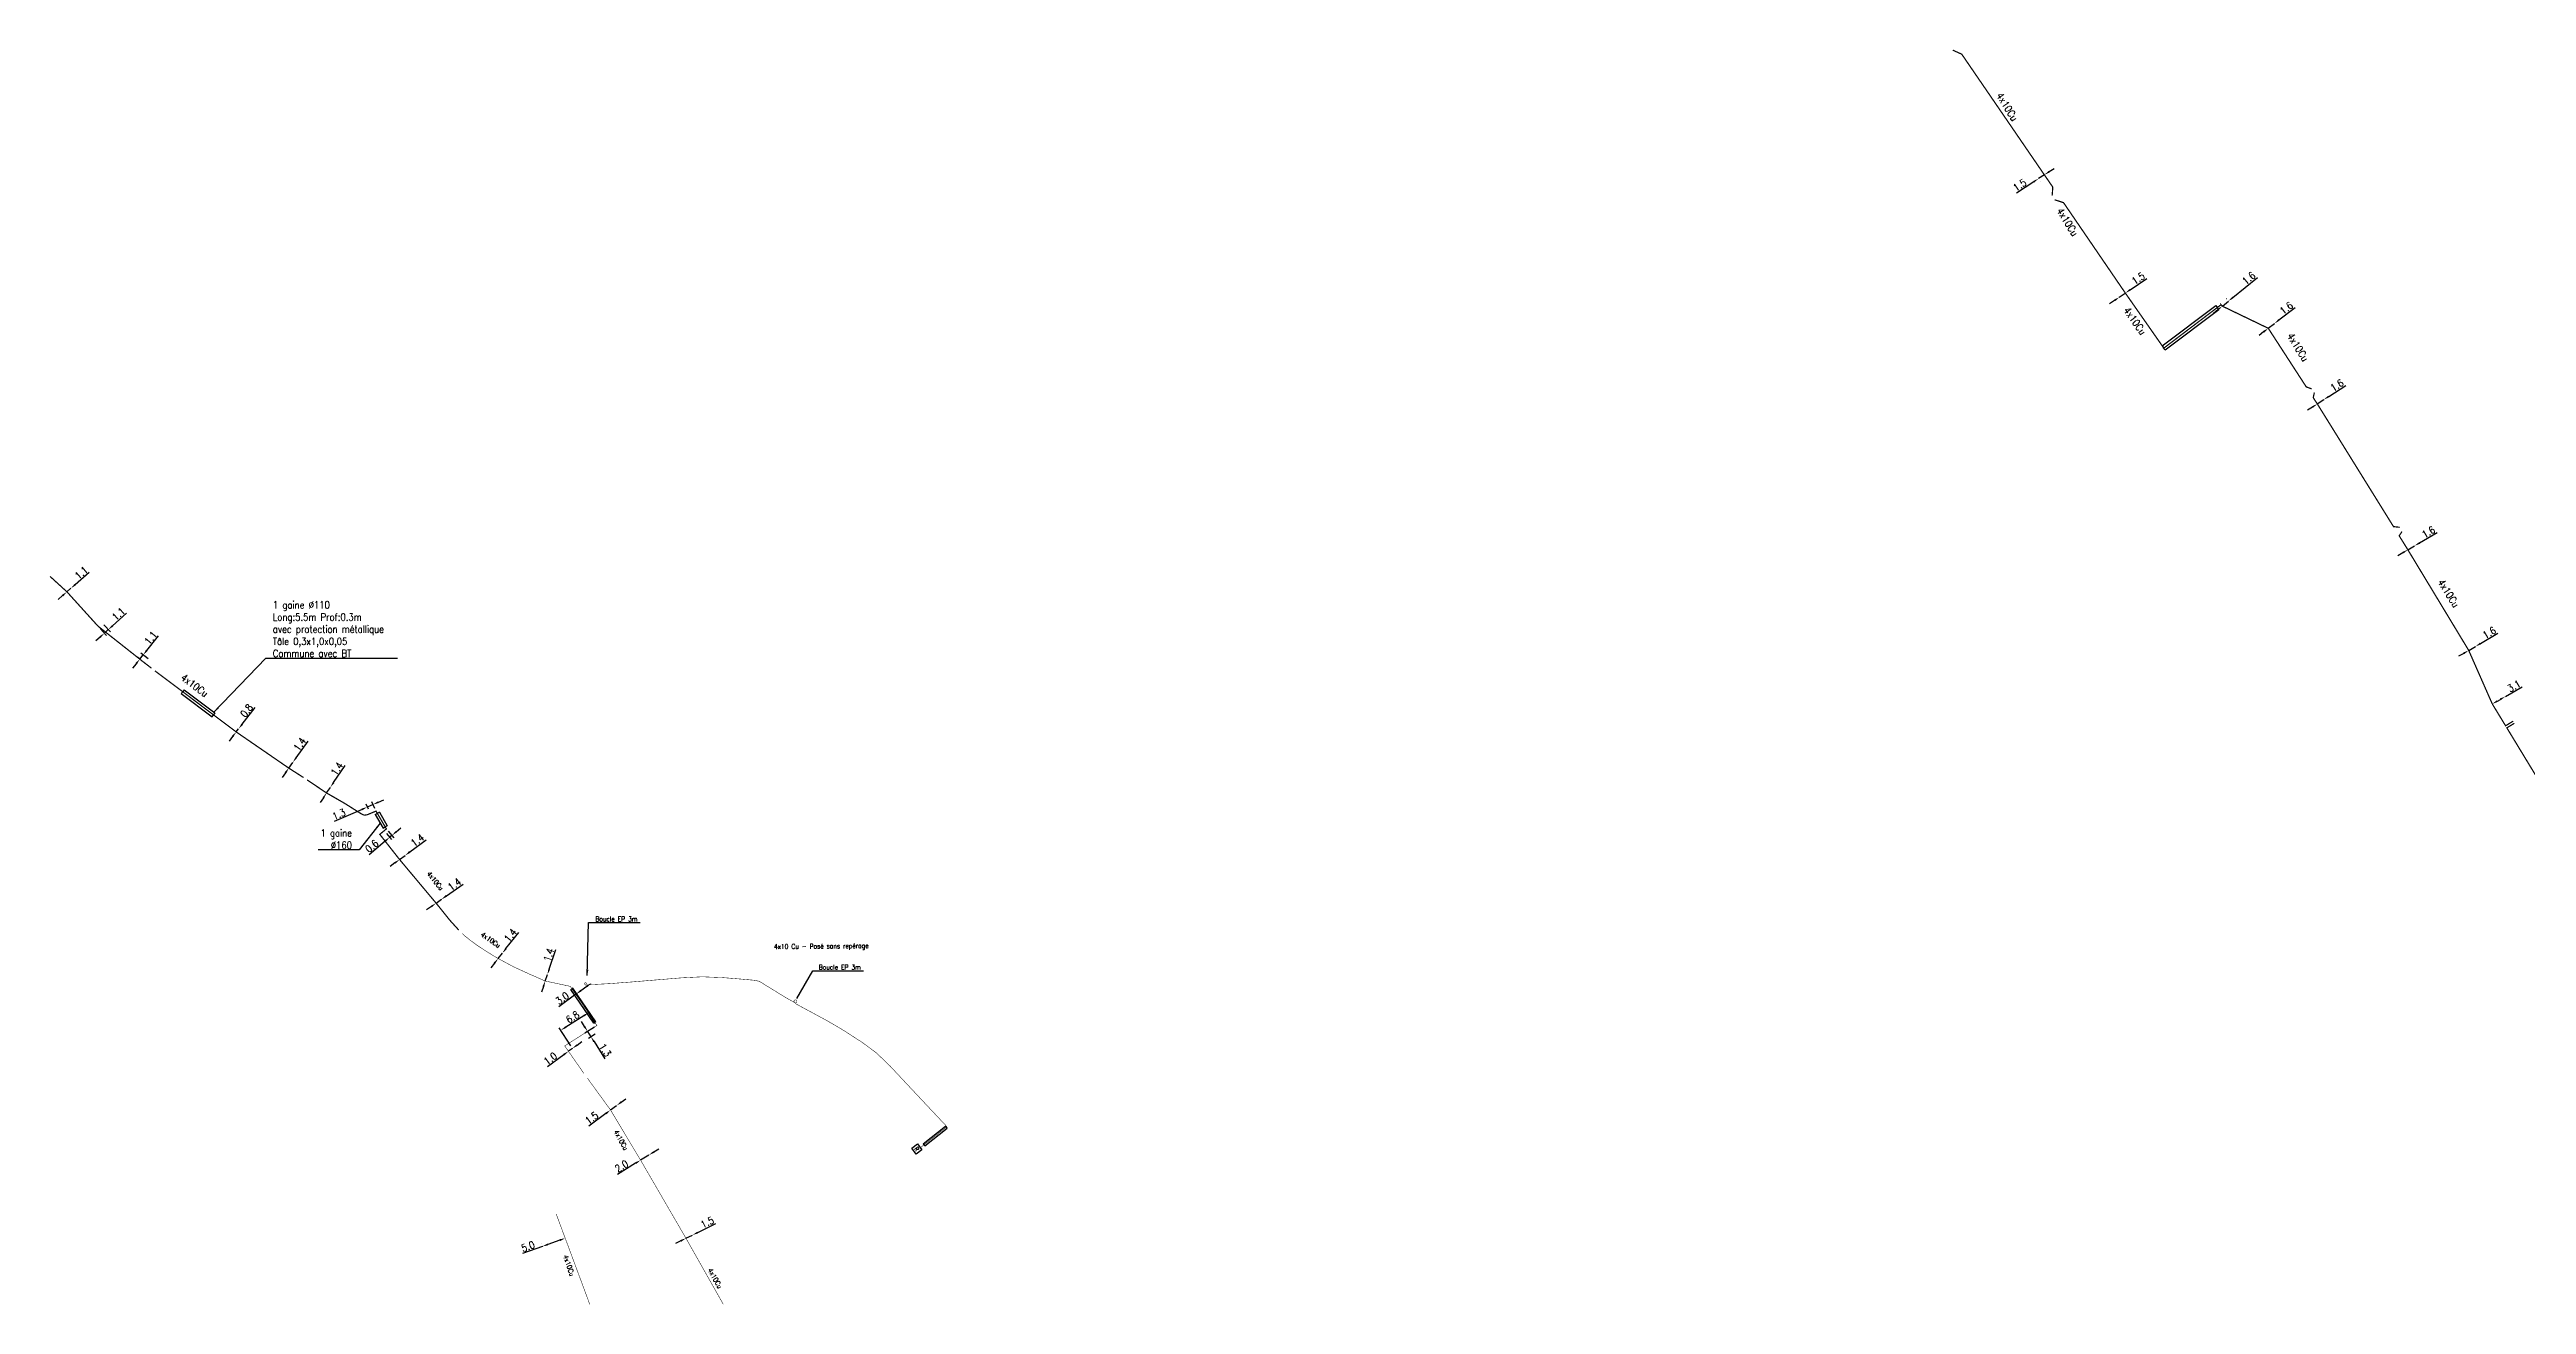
# Model space of a CAD drawing. Header units: millimetres. Extents: x 80999 to 81981, y 144000 to 144990.
# Drawn here: x 81014 to 81524, y 144000 to 144259 of the extents above; entities that cross this region are included whole.
import ezdxf
from ezdxf.enums import TextEntityAlignment as Align

# ---------------------------------------------------------------- set-up
doc = ezdxf.new("R2010")
doc.units = ezdxf.units.MM
doc.header["$PDMODE"] = 34
doc.linetypes.add('E_ST_Cu', pattern=[2000, 1000, 1000])
doc.layers.get('0').update_dxf_attribs({"linetype": 'CONTINUOUS'})
doc.layers.get('DEFPOINTS').update_dxf_attribs({"linetype": 'CONTINUOUS'})
for name, color, linetype in [('E_100', 3, 'CONTINUOUS'), ('E_200', 7, 'CONTINUOUS'), ('E_400', 7, 'CONTINUOUS')]:
    doc.layers.add(name, color=color, linetype=linetype)
doc.styles.add('M_ROMANS', font='ROMANS.shx', dxfattribs={"width": 0.75})
doc.styles.get("Standard").update_dxf_attribs({"font": 'romans.shx', "width": 0.85})
doc.dimstyles.get("Standard").update_dxf_attribs({"dimtxt": 1.5, "dimasz": 1.2, "dimexe": 0.625, "dimexo": 0.625, "dimgap": 0.25, "dimtad": 1, "dimdec": 1, "dimzin": 0, "dimdsep": 46, "dimtxsty": 'Standard', "dimcen": -0.5, "dimadec": 0, "dimazin": 0, "dimtfac": 1, "dimtdec": 1, "dimtmove": 0, "dimatfit": 3, "dimfxl": 0, "dimtolj": 1, "dimtzin": 0, "dimarcsym": 0})

# ---------------------------------------------------------------- blocks, each defined once
blk = doc.blocks.new('E_200_01')
at = {"color": 0, "linetype": 'Continuous', "flags": 128}
blk.add_lwpolyline([(-0.75, -0.75), (-0.75, 0.75), (0.75, 0.75), (0.75, -0.75)], close=True, dxfattribs=at)
at = {"color": 0, "linetype": 'Continuous', "style": 'M_ROMANS', "width": 0.75}
blk.add_text('R', height=0.9, dxfattribs=at).set_placement((0, 0), align=Align.MIDDLE)
at = {"color": 0, "linetype": 'Continuous', "style": 'M_ROMANS', "width": 0.75, "flags": 3}
for tag, p in [('DEF_LEG', (0, -5)), ('DEF_COUP', (0, -7.5)), ('DEF_TYPE', (0, -10))]:
    blk.add_attdef(tag, text='', height=1.2, dxfattribs=at).set_placement(p, align=Align.MIDDLE)
blk = doc.blocks.new('*D47')
at = {"layer": 'DEFPOINTS', "color": 0, "linetype": 'Continuous', "transparency": 16777216}
for p in [(81517.1, 144123.73), (81519.8, 144125.27), (81519.8, 144125.27)]:
    blk.add_point(p, dxfattribs=at)
at = {"layer": 'E_100', "color": 0, "linetype": 'Continuous', "lineweight": -2, "transparency": 16777216}
for p, q in [((81518.15, 144124.33), (81518.76, 144124.67)), ((81519.8, 144125.27), (81523.28, 144127.25))]:
    blk.add_line(p, q, dxfattribs=at)
at = {"layer": 'E_100', "color": 0, "linetype": 'Continuous', "transparency": 16777216}
for points in [[(81518.05, 144124.5), (81518.25, 144124.15), (81517.1, 144123.73)], [(81518.66, 144124.85), (81518.85, 144124.5), (81519.8, 144125.27)]]:
    blk.add_solid(points, dxfattribs=at)
at = {"layer": 'E_100', "color": 0, "linetype": 'Continuous', "transparency": 16777216, "insert": (81521.57, 144127.42), "char_height": 1.5, "attachment_point": 5, "rotation": 29.6375}
blk.add_mtext('\\A1;3.1', dxfattribs=at)
blk = doc.blocks.new('*D48')
at = {"layer": 'DEFPOINTS', "color": 0, "linetype": 'Continuous', "transparency": 16777216}
for p in [(81512.24, 144134.77), (81513.62, 144135.57), (81513.62, 144135.57)]:
    blk.add_point(p, dxfattribs=at)
at = {"layer": 'E_100', "color": 0, "linetype": 'Continuous', "lineweight": -2, "transparency": 16777216}
for p, q in [((81511.21, 144134.16), (81510.17, 144133.55)), ((81512.24, 144134.77), (81513.62, 144135.57)), ((81514.66, 144136.18), (81518.27, 144138.3))]:
    blk.add_line(p, q, dxfattribs=at)
at = {"layer": 'E_100', "color": 0, "linetype": 'Continuous', "transparency": 16777216}
for points in [[(81511.11, 144134.33), (81511.31, 144133.99), (81512.24, 144134.77)], [(81514.56, 144136.35), (81514.76, 144136.01), (81513.62, 144135.57)]]:
    blk.add_solid(points, dxfattribs=at)
at = {"layer": 'E_100', "color": 0, "linetype": 'Continuous', "transparency": 16777216, "insert": (81516.48, 144138.41), "char_height": 1.5, "attachment_point": 5, "rotation": 30.3853}
blk.add_mtext('\\A1;1.6', dxfattribs=at)
blk = doc.blocks.new('*D49')
at = {"layer": 'DEFPOINTS', "color": 0, "linetype": 'Continuous', "transparency": 16777216}
for p in [(81499.7, 144155.51), (81501.08, 144156.32), (81501.08, 144156.32)]:
    blk.add_point(p, dxfattribs=at)
at = {"layer": 'E_100', "color": 0, "linetype": 'Continuous', "lineweight": -2, "transparency": 16777216}
for p, q in [((81498.67, 144154.9), (81497.63, 144154.29)), ((81499.7, 144155.51), (81501.08, 144156.32)), ((81502.12, 144156.92), (81505.73, 144159.04))]:
    blk.add_line(p, q, dxfattribs=at)
at = {"layer": 'E_100', "color": 0, "linetype": 'Continuous', "transparency": 16777216}
for points in [[(81498.57, 144155.07), (81498.77, 144154.73), (81499.7, 144155.51)], [(81502.02, 144157.1), (81502.22, 144156.75), (81501.08, 144156.32)]]:
    blk.add_solid(points, dxfattribs=at)
at = {"layer": 'E_100', "color": 0, "linetype": 'Continuous', "transparency": 16777216, "insert": (81503.94, 144159.15), "char_height": 1.5, "attachment_point": 5, "rotation": 30.3853}
blk.add_mtext('\\A1;1.6', dxfattribs=at)
blk = doc.blocks.new('*D51')
at = {"layer": 'DEFPOINTS', "color": 0, "linetype": 'Continuous', "transparency": 16777216}
for p in [(81481.04, 144185.57), (81482.38, 144186.45), (81482.38, 144186.45)]:
    blk.add_point(p, dxfattribs=at)
at = {"layer": 'E_100', "color": 0, "linetype": 'Continuous', "lineweight": -2, "transparency": 16777216}
for p, q in [((81481.04, 144185.57), (81482.38, 144186.45)), ((81483.38, 144187.1), (81486.89, 144189.39)), ((81480.03, 144184.92), (81479.03, 144184.26))]:
    blk.add_line(p, q, dxfattribs=at)
at = {"layer": 'E_100', "color": 0, "linetype": 'Continuous', "transparency": 16777216}
for points in [[(81479.92, 144185.08), (81480.14, 144184.75), (81481.04, 144185.57)], [(81483.27, 144187.27), (81483.49, 144186.93), (81482.38, 144186.45)]]:
    blk.add_solid(points, dxfattribs=at)
at = {"layer": 'E_100', "color": 0, "linetype": 'Continuous', "transparency": 16777216, "insert": (81485.09, 144189.41), "char_height": 1.5, "attachment_point": 5, "rotation": 33.1023}
blk.add_mtext('\\A1;1.6', dxfattribs=at)
blk = doc.blocks.new('*D52')
at = {"layer": 'DEFPOINTS', "color": 0, "linetype": 'Continuous', "transparency": 16777216}
for p in [(81470.93, 144201.16), (81472.19, 144202.14), (81472.19, 144202.14)]:
    blk.add_point(p, dxfattribs=at)
at = {"layer": 'E_100', "color": 0, "linetype": 'Continuous', "lineweight": -2, "transparency": 16777216}
for p, q in [((81473.14, 144202.88), (81476.45, 144205.45)), ((81469.98, 144200.43), (81469.03, 144199.69)), ((81470.93, 144201.16), (81472.19, 144202.14))]:
    blk.add_line(p, q, dxfattribs=at)
at = {"layer": 'E_100', "color": 0, "linetype": 'Continuous', "transparency": 16777216}
for points in [[(81469.86, 144200.59), (81470.1, 144200.27), (81470.93, 144201.16)], [(81473.02, 144203.04), (81473.26, 144202.72), (81472.19, 144202.14)]]:
    blk.add_solid(points, dxfattribs=at)
at = {"layer": 'E_100', "color": 0, "linetype": 'Continuous', "transparency": 16777216, "insert": (81474.66, 144205.32), "char_height": 1.5, "attachment_point": 5, "rotation": 37.7889}
blk.add_mtext('\\A1;1.6', dxfattribs=at)
blk = doc.blocks.new('*D53')
at = {"layer": 'DEFPOINTS', "color": 0, "linetype": 'Continuous', "transparency": 16777216}
for p in [(81461.51, 144205.7), (81462.71, 144206.76), (81462.75, 144206.71)]:
    blk.add_point(p, dxfattribs=at)
at = {"layer": 'E_100', "color": 0, "linetype": 'Continuous', "lineweight": -2, "transparency": 16777216}
for p, q in [((81463.64, 144207.52), (81468.7, 144211.66)), ((81461.12, 144206.18), (81461.08, 144206.23)), ((81461.47, 144205.75), (81462.71, 144206.76)), ((81462.36, 144207.2), (81462.32, 144207.24)), ((81460.55, 144204.99), (81459.62, 144204.23))]:
    blk.add_line(p, q, dxfattribs=at)
at = {"layer": 'E_100', "color": 0, "linetype": 'Continuous', "transparency": 16777216}
for points in [[(81460.42, 144205.14), (81460.67, 144204.83), (81461.47, 144205.75)], [(81463.51, 144207.67), (81463.77, 144207.36), (81462.71, 144206.76)]]:
    blk.add_solid(points, dxfattribs=at)
at = {"layer": 'E_100', "color": 0, "linetype": 'Continuous', "transparency": 16777216, "insert": (81466.91, 144211.49), "char_height": 1.5, "attachment_point": 5, "rotation": 39.2882}
blk.add_mtext('\\A1;1.6', dxfattribs=at)
blk = doc.blocks.new('*D54')
at = {"layer": 'DEFPOINTS', "color": 0, "linetype": 'Continuous', "transparency": 16777216}
for p in [(81440.23, 144207.57), (81440.23, 144207.57), (81441.47, 144208.42)]:
    blk.add_point(p, dxfattribs=at)
at = {"layer": 'E_100', "color": 0, "linetype": 'Continuous', "lineweight": -2, "transparency": 16777216}
for p, q in [((81442.46, 144209.09), (81445.92, 144211.45)), ((81439.23, 144206.9), (81438.24, 144206.22)), ((81440.23, 144207.57), (81441.47, 144208.42))]:
    blk.add_line(p, q, dxfattribs=at)
at = {"layer": 'E_100', "color": 0, "linetype": 'Continuous', "transparency": 16777216}
for points in [[(81439.12, 144207.06), (81439.35, 144206.73), (81440.23, 144207.57)], [(81442.35, 144209.26), (81442.57, 144208.93), (81441.47, 144208.42)]]:
    blk.add_solid(points, dxfattribs=at)
at = {"layer": 'E_100', "color": 0, "linetype": 'Continuous', "transparency": 16777216, "insert": (81444.13, 144211.43), "char_height": 1.5, "attachment_point": 5, "rotation": 34.2125}
blk.add_mtext('\\A1;1.5', dxfattribs=at)
blk = doc.blocks.new('*D55')
at = {"layer": 'DEFPOINTS', "color": 0, "linetype": 'Continuous', "transparency": 16777216}
for p in [(81423.58, 144232.01), (81423.58, 144232.01), (81424.78, 144232.79)]:
    blk.add_point(p, dxfattribs=at)
at = {"layer": 'E_100', "color": 0, "linetype": 'Continuous', "lineweight": -2, "transparency": 16777216}
for p, q in [((81422.58, 144231.36), (81419.01, 144229.03)), ((81424.78, 144232.79), (81423.58, 144232.01)), ((81423.92, 144231.49), (81423.93, 144231.49)), ((81425.78, 144233.45), (81426.79, 144234.1))]:
    blk.add_line(p, q, dxfattribs=at)
at = {"layer": 'E_100', "color": 0, "linetype": 'Continuous', "transparency": 16777216}
for points in [[(81422.47, 144231.52), (81422.69, 144231.19), (81423.58, 144232.01)], [(81425.68, 144233.62), (81425.89, 144233.28), (81424.78, 144232.79)]]:
    blk.add_solid(points, dxfattribs=at)
at = {"layer": 'E_100', "color": 0, "linetype": 'Continuous', "transparency": 16777216, "insert": (81419.71, 144230.68), "char_height": 1.5, "attachment_point": 5, "rotation": 33.1179}
blk.add_mtext('\\A1;1.5', dxfattribs=at)
blk = doc.blocks.new('*D56')
at = {"layer": 'DEFPOINTS', "color": 0, "linetype": 'Continuous', "transparency": 16777216}
for p in [(81115.22, 144011.92), (81115.22, 144011.92), (81119.93, 144013.6)]:
    blk.add_point(p, dxfattribs=at)
at = {"layer": 'E_100', "color": 0, "linetype": 'Continuous', "lineweight": -2, "transparency": 16777216}
for p, q in [((81115.22, 144011.92), (81111.11, 144010.44)), ((81115.01, 144012.5), (81115.01, 144012.5)), ((81118.8, 144013.2), (81116.35, 144012.32)), ((81119.72, 144014.19), (81119.72, 144014.19))]:
    blk.add_line(p, q, dxfattribs=at)
at = {"layer": 'E_100', "color": 0, "linetype": 'Continuous', "transparency": 16777216}
for points in [[(81116.28, 144012.51), (81116.42, 144012.13), (81115.22, 144011.92)], [(81118.73, 144013.39), (81118.87, 144013.01), (81119.93, 144013.6)]]:
    blk.add_solid(points, dxfattribs=at)
at = {"layer": 'E_100', "color": 0, "linetype": 'Continuous', "transparency": 16777216, "insert": (81112.26, 144011.91), "char_height": 1.5, "attachment_point": 5, "rotation": 19.7504}
blk.add_mtext('\\A1;5.0', dxfattribs=at)
blk = doc.blocks.new('*D57')
at = {"layer": 'DEFPOINTS', "color": 0, "linetype": 'Continuous', "transparency": 16777216}
for p in [(81121.41, 144052.72), (81121.41, 144052.72), (81120.6, 144052.13)]:
    blk.add_point(p, dxfattribs=at)
at = {"layer": 'E_100', "color": 0, "linetype": 'Continuous', "lineweight": -2, "transparency": 16777216}
for p, q in [((81121.41, 144052.72), (81120.6, 144052.13)), ((81122.38, 144053.43), (81123.35, 144054.14)), ((81119.63, 144051.42), (81116.25, 144048.95))]:
    blk.add_line(p, q, dxfattribs=at)
at = {"layer": 'E_100', "color": 0, "linetype": 'Continuous', "transparency": 16777216}
for points in [[(81122.26, 144053.59), (81122.5, 144053.27), (81121.41, 144052.72)], [(81119.52, 144051.59), (81119.75, 144051.26), (81120.6, 144052.13)]]:
    blk.add_solid(points, dxfattribs=at)
at = {"layer": 'E_100', "color": 0, "linetype": 'Continuous', "transparency": 16777216, "insert": (81116.87, 144050.64), "char_height": 1.5, "attachment_point": 5, "rotation": 36.1372}
blk.add_mtext('\\A1;1.0', dxfattribs=at)
blk = doc.blocks.new('*D58')
at = {"layer": 'DEFPOINTS', "color": 0, "linetype": 'Continuous', "transparency": 16777216}
for p in [(81129.27, 144040.03), (81130.48, 144040.92), (81130.48, 144040.92)]:
    blk.add_point(p, dxfattribs=at)
at = {"layer": 'E_100', "color": 0, "linetype": 'Continuous', "lineweight": -2, "transparency": 16777216}
for p, q in [((81131.44, 144041.64), (81132.41, 144042.35)), ((81128.31, 144039.32), (81124.77, 144036.7)), ((81130.48, 144040.92), (81129.27, 144040.03))]:
    blk.add_line(p, q, dxfattribs=at)
at = {"layer": 'E_100', "color": 0, "linetype": 'Continuous', "transparency": 16777216}
for points in [[(81128.19, 144039.48), (81128.43, 144039.15), (81129.27, 144040.03)], [(81131.33, 144041.8), (81131.56, 144041.48), (81130.48, 144040.92)]]:
    blk.add_solid(points, dxfattribs=at)
at = {"layer": 'E_100', "color": 0, "linetype": 'Continuous', "transparency": 16777216, "insert": (81125.38, 144038.39), "char_height": 1.5, "attachment_point": 5, "rotation": 36.5146}
blk.add_mtext('\\A1;1.5', dxfattribs=at)
blk = doc.blocks.new('*D59')
at = {"layer": 'DEFPOINTS', "color": 0, "linetype": 'Continuous', "transparency": 16777216}
for p in [(81135.46, 144029.7), (81137.17, 144030.75), (81137.17, 144030.75)]:
    blk.add_point(p, dxfattribs=at)
at = {"layer": 'E_100', "color": 0, "linetype": 'Continuous', "lineweight": -2, "transparency": 16777216}
for p, q in [((81138.19, 144031.38), (81139.21, 144032.01)), ((81134.44, 144029.07), (81130.72, 144026.77)), ((81137.17, 144030.75), (81135.46, 144029.7))]:
    blk.add_line(p, q, dxfattribs=at)
at = {"layer": 'E_100', "color": 0, "linetype": 'Continuous', "transparency": 16777216}
for points in [[(81134.34, 144029.24), (81134.55, 144028.9), (81135.46, 144029.7)], [(81138.08, 144031.55), (81138.29, 144031.21), (81137.17, 144030.75)]]:
    blk.add_solid(points, dxfattribs=at)
at = {"layer": 'E_100', "color": 0, "linetype": 'Continuous', "transparency": 16777216, "insert": (81131.55, 144028.46), "char_height": 1.5, "attachment_point": 5, "rotation": 31.6534}
blk.add_mtext('\\A1;2.0', dxfattribs=at)
blk = doc.blocks.new('*D60')
at = {"layer": 'DEFPOINTS', "color": 0, "linetype": 'Continuous', "transparency": 16777216}
for p in [(81094.46, 144083.47), (81094.46, 144083.47), (81093.32, 144082.67)]:
    blk.add_point(p, dxfattribs=at)
at = {"layer": 'E_100', "color": 0, "linetype": 'Continuous', "lineweight": -2, "transparency": 16777216}
for p, q in [((81093.32, 144082.67), (81094.46, 144083.47)), ((81095.44, 144084.16), (81098.92, 144086.61)), ((81092.34, 144081.98), (81091.35, 144081.29))]:
    blk.add_line(p, q, dxfattribs=at)
at = {"layer": 'E_100', "color": 0, "linetype": 'Continuous', "transparency": 16777216}
for points in [[(81095.33, 144084.33), (81095.56, 144084), (81094.46, 144083.47)], [(81092.22, 144082.14), (81092.45, 144081.81), (81093.32, 144082.67)]]:
    blk.add_solid(points, dxfattribs=at)
at = {"layer": 'E_100', "color": 0, "linetype": 'Continuous', "transparency": 16777216, "insert": (81097.1, 144086.55), "char_height": 1.5, "attachment_point": 5, "rotation": 35.0948}
blk.add_mtext('\\A1;1.4', dxfattribs=at)
blk = doc.blocks.new('*D61')
at = {"layer": 'DEFPOINTS', "color": 0, "linetype": 'Continuous', "transparency": 16777216}
for p in [(81106.1, 144071.25), (81106.97, 144072.35), (81106.97, 144072.35)]:
    blk.add_point(p, dxfattribs=at)
at = {"layer": 'E_100', "color": 0, "linetype": 'Continuous', "lineweight": -2, "transparency": 16777216}
for p, q in [((81107.71, 144073.29), (81110.34, 144076.63)), ((81105.36, 144070.31), (81104.62, 144069.37)), ((81106.1, 144071.25), (81106.97, 144072.35))]:
    blk.add_line(p, q, dxfattribs=at)
at = {"layer": 'E_100', "color": 0, "linetype": 'Continuous', "transparency": 16777216}
for points in [[(81107.56, 144073.42), (81107.87, 144073.17), (81106.97, 144072.35)], [(81105.2, 144070.44), (81105.52, 144070.19), (81106.1, 144071.25)]]:
    blk.add_solid(points, dxfattribs=at)
at = {"layer": 'E_100', "color": 0, "linetype": 'Continuous', "transparency": 16777216, "insert": (81108.62, 144076.05), "char_height": 1.5, "attachment_point": 5, "rotation": 51.7304}
blk.add_mtext('\\A1;1.4', dxfattribs=at)
blk = doc.blocks.new('*D62')
at = {"layer": 'DEFPOINTS', "color": 0, "linetype": 'Continuous', "transparency": 16777216}
for p in [(81116.26, 144067.95), (81116.26, 144067.95), (81115.81, 144066.62)]:
    blk.add_point(p, dxfattribs=at)
at = {"layer": 'E_100', "color": 0, "linetype": 'Continuous', "lineweight": -2, "transparency": 16777216}
for p, q in [((81116.64, 144069.09), (81117.98, 144073.12)), ((81115.81, 144066.62), (81116.26, 144067.95)), ((81115.43, 144065.48), (81115.05, 144064.34))]:
    blk.add_line(p, q, dxfattribs=at)
at = {"layer": 'E_100', "color": 0, "linetype": 'Continuous', "transparency": 16777216}
for points in [[(81116.45, 144069.15), (81116.83, 144069.02), (81116.26, 144067.95)], [(81115.24, 144065.55), (81115.62, 144065.42), (81115.81, 144066.62)]]:
    blk.add_solid(points, dxfattribs=at)
at = {"layer": 'E_100', "color": 0, "linetype": 'Continuous', "transparency": 16777216, "insert": (81116.55, 144071.99), "char_height": 1.5, "attachment_point": 5, "rotation": 71.5314}
blk.add_mtext('\\A1;1.4', dxfattribs=at)
blk = doc.blocks.new('*D63')
at = {"layer": 'DEFPOINTS', "color": 0, "linetype": 'Continuous', "transparency": 16777216}
for p in [(81126.46, 144057.45), (81119.04, 144056.48), (81121.41, 144052.72)]:
    blk.add_point(p, dxfattribs=at)
at = {"layer": 'E_100', "color": 0, "linetype": 'Continuous', "lineweight": -2, "transparency": 16777216}
for p, q in [((81123.77, 144059.47), (81120.05, 144057.12)), ((81126.13, 144057.98), (81124.45, 144060.64)), ((81121.08, 144053.25), (81118.7, 144057))]:
    blk.add_line(p, q, dxfattribs=at)
at = {"layer": 'E_100', "color": 0, "linetype": 'Continuous', "transparency": 16777216}
for points in [[(81123.66, 144059.63), (81123.88, 144059.3), (81124.78, 144060.11)], [(81119.95, 144057.29), (81120.16, 144056.95), (81119.04, 144056.48)]]:
    blk.add_solid(points, dxfattribs=at)
at = {"layer": 'E_100', "color": 0, "linetype": 'Continuous', "transparency": 16777216, "insert": (81121.45, 144059.19), "char_height": 1.5, "attachment_point": 5, "rotation": 32.2881}
blk.add_mtext('\\A1;6.8', dxfattribs=at)
blk = doc.blocks.new('*D64')
at = {"layer": 'DEFPOINTS', "color": 0, "linetype": 'Continuous', "transparency": 16777216}
for p in [(81126.46, 144057.45), (81125.23, 144055.13), (81126.6, 144056)]:
    blk.add_point(p, dxfattribs=at)
at = {"layer": 'E_100', "color": 0, "linetype": 'Continuous', "lineweight": -2, "transparency": 16777216}
for p, q in [((81123.89, 144057.25), (81123.25, 144058.26)), ((81125.93, 144057.12), (81124, 144055.9)), ((81124.53, 144056.23), (81125.23, 144055.13)), ((81126.07, 144055.67), (81124.7, 144054.8)), ((81125.87, 144054.12), (81128.11, 144050.58))]:
    blk.add_line(p, q, dxfattribs=at)
at = {"layer": 'E_100', "color": 0, "linetype": 'Continuous', "transparency": 16777216}
for points in [[(81124.06, 144057.35), (81123.72, 144057.14), (81124.53, 144056.23)], [(81126.04, 144054.23), (81125.7, 144054.01), (81125.23, 144055.13)]]:
    blk.add_solid(points, dxfattribs=at)
at = {"layer": 'E_100', "color": 0, "linetype": 'Continuous', "transparency": 16777216, "insert": (81128.15, 144052.38), "char_height": 1.5, "attachment_point": 5, "rotation": 302.283}
blk.add_mtext('\\A1;1.3', dxfattribs=at)
blk = doc.blocks.new('*D65')
at = {"layer": 'DEFPOINTS', "color": 0, "linetype": 'Continuous', "transparency": 16777216}
for p in [(81085.78, 144091.67), (81086.91, 144092.5), (81086.91, 144092.5)]:
    blk.add_point(p, dxfattribs=at)
at = {"layer": 'E_100', "color": 0, "linetype": 'Continuous', "lineweight": -2, "transparency": 16777216}
for p, q in [((81087.87, 144093.22), (81091.29, 144095.74)), ((81084.82, 144090.96), (81083.85, 144090.25)), ((81085.78, 144091.67), (81086.91, 144092.5))]:
    blk.add_line(p, q, dxfattribs=at)
at = {"layer": 'E_100', "color": 0, "linetype": 'Continuous', "transparency": 16777216}
for points in [[(81087.75, 144093.38), (81087.99, 144093.05), (81086.91, 144092.5)], [(81084.7, 144091.12), (81084.93, 144090.8), (81085.78, 144091.67)]]:
    blk.add_solid(points, dxfattribs=at)
at = {"layer": 'E_100', "color": 0, "linetype": 'Continuous', "transparency": 16777216, "insert": (81089.47, 144095.64), "char_height": 1.5, "attachment_point": 5, "rotation": 36.4384}
blk.add_mtext('\\A1;1.4', dxfattribs=at)
blk = doc.blocks.new('*D66')
at = {"layer": 'DEFPOINTS', "color": 0, "linetype": 'Continuous', "transparency": 16777216}
for p in [(81079.14, 144102.48), (81079.6, 144101.44), (81080.93, 144101.64)]:
    blk.add_point(p, dxfattribs=at)
at = {"layer": 'E_100', "color": 0, "linetype": 'Continuous', "lineweight": -2, "transparency": 16777216}
for p, q in [((81080.68, 144102.21), (81080.08, 144103.57)), ((81081.43, 144103.48), (81082.53, 144103.97)), ((81078.05, 144101.99), (81072.31, 144099.47)), ((81079.35, 144102.01), (81078.89, 144103.05)), ((81080.33, 144103), (81079.14, 144102.48))]:
    blk.add_line(p, q, dxfattribs=at)
at = {"layer": 'E_100', "color": 0, "linetype": 'Continuous', "transparency": 16777216}
for points in [[(81081.35, 144103.67), (81081.51, 144103.3), (81080.33, 144103)], [(81077.96, 144102.18), (81078.13, 144101.81), (81079.14, 144102.48)]]:
    blk.add_solid(points, dxfattribs=at)
at = {"layer": 'E_100', "color": 0, "linetype": 'Continuous', "transparency": 16777216, "insert": (81073.28, 144100.99), "char_height": 1.5, "attachment_point": 5, "rotation": 23.7599}
blk.add_mtext('\\A1;1.3', dxfattribs=at)
blk = doc.blocks.new('*D67')
at = {"layer": 'DEFPOINTS', "color": 0, "linetype": 'Continuous', "transparency": 16777216}
for p in [(81082.68, 144097.51), (81083.07, 144097.97), (81083.75, 144096.24)]:
    blk.add_point(p, dxfattribs=at)
at = {"layer": 'E_100', "color": 0, "linetype": 'Continuous', "lineweight": -2, "transparency": 16777216}
for p, q in [((81082.83, 144095.47), (81079.5, 144092.65)), ((81083.08, 144097.03), (81084.15, 144095.76)), ((81083.47, 144097.49), (81084.61, 144096.15)), ((81084.21, 144096.62), (81083.75, 144096.24)), ((81085.12, 144097.4), (81086.04, 144098.17))]:
    blk.add_line(p, q, dxfattribs=at)
at = {"layer": 'E_100', "color": 0, "linetype": 'Continuous', "transparency": 16777216}
for points in [[(81082.71, 144095.62), (81082.96, 144095.31), (81083.75, 144096.24)], [(81085, 144097.55), (81085.25, 144097.25), (81084.21, 144096.62)]]:
    blk.add_solid(points, dxfattribs=at)
at = {"layer": 'E_100', "color": 0, "linetype": 'Continuous', "transparency": 16777216, "insert": (81080.06, 144094.43), "char_height": 1.5, "attachment_point": 5, "rotation": 40.1801}
blk.add_mtext('\\A1;0.6', dxfattribs=at)
blk = doc.blocks.new('*D68')
at = {"layer": 'DEFPOINTS', "color": 0, "linetype": 'Continuous', "transparency": 16777216}
for p in [(81070.74, 144105.38), (81071.53, 144106.54), (81071.53, 144106.54)]:
    blk.add_point(p, dxfattribs=at)
at = {"layer": 'E_100', "color": 0, "linetype": 'Continuous', "lineweight": -2, "transparency": 16777216}
for p, q in [((81072.19, 144107.54), (81074.56, 144111.06)), ((81070.08, 144104.38), (81069.41, 144103.39)), ((81070.74, 144105.38), (81071.53, 144106.54))]:
    blk.add_line(p, q, dxfattribs=at)
at = {"layer": 'E_100', "color": 0, "linetype": 'Continuous', "transparency": 16777216}
for points in [[(81069.91, 144104.49), (81070.24, 144104.27), (81070.74, 144105.38)], [(81072.03, 144107.65), (81072.36, 144107.42), (81071.53, 144106.54)]]:
    blk.add_solid(points, dxfattribs=at)
at = {"layer": 'E_100', "color": 0, "linetype": 'Continuous', "transparency": 16777216, "insert": (81072.88, 144110.36), "char_height": 1.5, "attachment_point": 5, "rotation": 56.1072}
blk.add_mtext('\\A1;1.4', dxfattribs=at)
blk = doc.blocks.new('*D69')
at = {"layer": 'DEFPOINTS', "color": 0, "linetype": 'Continuous', "transparency": 16777216}
for p in [(81062.96, 144110.5), (81063.77, 144111.64), (81063.77, 144111.64)]:
    blk.add_point(p, dxfattribs=at)
at = {"layer": 'E_100', "color": 0, "linetype": 'Continuous', "lineweight": -2, "transparency": 16777216}
for p, q in [((81064.46, 144112.62), (81066.92, 144116.09)), ((81062.26, 144109.52), (81061.57, 144108.54)), ((81062.96, 144110.5), (81063.77, 144111.64))]:
    blk.add_line(p, q, dxfattribs=at)
at = {"layer": 'E_100', "color": 0, "linetype": 'Continuous', "transparency": 16777216}
for points in [[(81062.1, 144109.63), (81062.43, 144109.4), (81062.96, 144110.5)], [(81064.3, 144112.73), (81064.62, 144112.5), (81063.77, 144111.64)]]:
    blk.add_solid(points, dxfattribs=at)
at = {"layer": 'E_100', "color": 0, "linetype": 'Continuous', "transparency": 16777216, "insert": (81065.22, 144115.42), "char_height": 1.5, "attachment_point": 5, "rotation": 54.7092}
blk.add_mtext('\\A1;1.4', dxfattribs=at)
blk = doc.blocks.new('*D70')
at = {"layer": 'DEFPOINTS', "color": 0, "linetype": 'Continuous', "transparency": 16777216}
for p in [(81052.12, 144117.96), (81052.61, 144118.59), (81052.61, 144118.59)]:
    blk.add_point(p, dxfattribs=at)
at = {"layer": 'E_100', "color": 0, "linetype": 'Continuous', "lineweight": -2, "transparency": 16777216}
for p, q in [((81053.34, 144119.54), (81056.02, 144123)), ((81051.38, 144117.01), (81050.65, 144116.06)), ((81052.12, 144117.96), (81052.61, 144118.59))]:
    blk.add_line(p, q, dxfattribs=at)
at = {"layer": 'E_100', "color": 0, "linetype": 'Continuous', "transparency": 16777216}
for points in [[(81053.18, 144119.66), (81053.5, 144119.42), (81052.61, 144118.59)], [(81051.22, 144117.13), (81051.54, 144116.89), (81052.12, 144117.96)]]:
    blk.add_solid(points, dxfattribs=at)
at = {"layer": 'E_100', "color": 0, "linetype": 'Continuous', "transparency": 16777216, "insert": (81054.26, 144122.35), "char_height": 1.5, "attachment_point": 5, "rotation": 52.2198}
blk.add_mtext('\\A1;0.8', dxfattribs=at)
blk = doc.blocks.new('*D71')
at = {"layer": 'DEFPOINTS', "color": 0, "linetype": 'Continuous', "transparency": 16777216}
for p in [(81032.81, 144132.52), (81032.94, 144133.83), (81034.43, 144132.64)]:
    blk.add_point(p, dxfattribs=at)
at = {"layer": 'E_100', "color": 0, "linetype": 'Continuous', "lineweight": -2, "transparency": 16777216}
for p, q in [((81033.94, 144133.03), (81032.45, 144134.22)), ((81033.69, 144134.77), (81036.08, 144137.75)), ((81031.5, 144132.03), (81030.75, 144131.1)), ((81032.32, 144132.91), (81031.76, 144133.36)), ((81032.25, 144132.97), (81032.94, 144133.83))]:
    blk.add_line(p, q, dxfattribs=at)
at = {"layer": 'E_100', "color": 0, "linetype": 'Continuous', "transparency": 16777216}
for points in [[(81033.53, 144134.89), (81033.85, 144134.64), (81032.94, 144133.83)], [(81031.35, 144132.16), (81031.66, 144131.91), (81032.25, 144132.97)]]:
    blk.add_solid(points, dxfattribs=at)
at = {"layer": 'E_100', "color": 0, "linetype": 'Continuous', "transparency": 16777216, "insert": (81034.48, 144137.35), "char_height": 1.5, "attachment_point": 5, "rotation": 51.3115}
blk.add_mtext('\\A1;1.1', dxfattribs=at)
blk = doc.blocks.new('*D72')
at = {"layer": 'DEFPOINTS', "color": 0, "linetype": 'Continuous', "transparency": 16777216}
for p in [(81017.23, 144146.84), (81018.06, 144147.57), (81018.06, 144147.57)]:
    blk.add_point(p, dxfattribs=at)
at = {"layer": 'E_100', "color": 0, "linetype": 'Continuous', "lineweight": -2, "transparency": 16777216}
for p, q in [((81018.96, 144148.36), (81021.84, 144150.88)), ((81016.33, 144146.05), (81015.43, 144145.26)), ((81017.23, 144146.84), (81018.06, 144147.57))]:
    blk.add_line(p, q, dxfattribs=at)
at = {"layer": 'E_100', "color": 0, "linetype": 'Continuous', "transparency": 16777216}
for points in [[(81016.2, 144146.2), (81016.46, 144145.9), (81017.23, 144146.84)], [(81018.83, 144148.51), (81019.1, 144148.21), (81018.06, 144147.57)]]:
    blk.add_solid(points, dxfattribs=at)
at = {"layer": 'E_100', "color": 0, "linetype": 'Continuous', "transparency": 16777216, "insert": (81020.2, 144150.76), "char_height": 1.5, "attachment_point": 5, "rotation": 41.209}
blk.add_mtext('\\A1;1.1', dxfattribs=at)
blk = doc.blocks.new('*D137')
at = {"layer": 'DEFPOINTS', "color": 0, "linetype": 'Continuous', "transparency": 16777216}
for p in [(81120.97, 144065.52), (81122.15, 144063.89), (81125.35, 144066.23)]:
    blk.add_point(p, dxfattribs=at)
at = {"layer": 'E_100', "color": 0, "linetype": 'Continuous', "lineweight": -2, "transparency": 16777216}
for p, q in [((81122.15, 144063.89), (81118.62, 144061.31)), ((81121.34, 144065.01), (81122.52, 144063.39)), ((81124.38, 144065.52), (81123.12, 144064.6))]:
    blk.add_line(p, q, dxfattribs=at)
at = {"layer": 'E_100', "color": 0, "linetype": 'Continuous', "transparency": 16777216}
for points in [[(81123.01, 144064.76), (81123.24, 144064.44), (81122.15, 144063.89)], [(81124.26, 144065.68), (81124.5, 144065.36), (81125.35, 144066.23)]]:
    blk.add_solid(points, dxfattribs=at)
at = {"layer": 'E_100', "color": 0, "linetype": 'Continuous', "transparency": 16777216, "insert": (81119.32, 144063.06), "char_height": 1.5, "attachment_point": 5, "rotation": 36.1372}
blk.add_mtext('\\A1;3.0', dxfattribs=at)
blk = doc.blocks.new('*D138')
at = {"layer": 'DEFPOINTS', "color": 0, "linetype": 'Continuous', "transparency": 16777216}
for p in [(81023.63, 144139.77), (81024.45, 144140.51), (81024.94, 144138.31)]:
    blk.add_point(p, dxfattribs=at)
at = {"layer": 'E_100', "color": 0, "linetype": 'Continuous', "lineweight": -2, "transparency": 16777216}
for p, q in [((81024.05, 144139.31), (81025.36, 144137.85)), ((81024.86, 144140.04), (81026.18, 144138.58)), ((81024.94, 144138.31), (81025.76, 144139.05)), ((81026.65, 144139.85), (81029.5, 144142.41)), ((81024.05, 144137.51), (81023.16, 144136.71))]:
    blk.add_line(p, q, dxfattribs=at)
at = {"layer": 'E_100', "color": 0, "linetype": 'Continuous', "transparency": 16777216}
for points in [[(81026.52, 144140), (81026.79, 144139.7), (81025.76, 144139.05)], [(81023.92, 144137.66), (81024.18, 144137.36), (81024.94, 144138.31)]]:
    blk.add_solid(points, dxfattribs=at)
at = {"layer": 'E_100', "color": 0, "linetype": 'Continuous', "transparency": 16777216, "insert": (81027.85, 144142.27), "char_height": 1.5, "attachment_point": 5, "rotation": 41.9698}
blk.add_mtext('\\A1;1.1', dxfattribs=at)
blk = doc.blocks.new('*D146')
at = {"layer": 'DEFPOINTS', "color": 0, "linetype": 'Continuous', "transparency": 16777216}
for p in [(81144.82, 144013.59), (81146.16, 144014.25), (81146.16, 144014.25)]:
    blk.add_point(p, dxfattribs=at)
at = {"layer": 'E_100', "color": 0, "linetype": 'Continuous', "lineweight": -2, "transparency": 16777216}
for p, q in [((81147.23, 144014.79), (81150.99, 144016.65)), ((81143.74, 144013.05), (81142.67, 144012.52)), ((81144.82, 144013.59), (81146.16, 144014.25))]:
    blk.add_line(p, q, dxfattribs=at)
at = {"layer": 'E_100', "color": 0, "linetype": 'Continuous', "transparency": 16777216}
for points in [[(81143.65, 144013.23), (81143.83, 144012.87), (81144.82, 144013.59)], [(81147.15, 144014.97), (81147.32, 144014.61), (81146.16, 144014.25)]]:
    blk.add_solid(points, dxfattribs=at)
at = {"layer": 'E_100', "color": 0, "linetype": 'Continuous', "transparency": 16777216, "insert": (81149.2, 144016.88), "char_height": 1.5, "attachment_point": 5, "rotation": 26.382}
blk.add_mtext('\\A1;1.5', dxfattribs=at)

msp = doc.modelspace()

# ---------------------------------------------------------------- linework, layer by layer
at = {"layer": 'E_100', "linetype": 'E_ST_Cu', "flags": 128}
for points in [[(81426.39, 144228.52, 0.25, 0.25, 0), (81426.52, 144230.26, 0.25, 0.25, 0), (81424.78, 144232.79, 0.25, 0.25, 0), (81407.76, 144257.65, 0.25, 0.25, 0), (81405.91, 144258.49, 0, 0, 0)], [(81426.89, 144227.65, 0.25, 0.25, 0), (81428.73, 144227.06, 0.25, 0.25, 0), (81441.47, 144208.42, 0.25, 0.25, 0), (81449.35, 144197.15, 0, 0, 0)], [(81479.88, 144188.67, 0.25, 0.25, 0), (81478.76, 144189.08, 0.25, 0.25, 0), (81470.93, 144201.16, 0.25, 0.25, 0), (81461.51, 144205.7, 0.25, 0.25, 0), (81461.18, 144206.01, 0.25, 0.25, 0), (81461.18, 144206.01, 0.25, 0.25, 0), (81449.4, 144197.07, 0, 0, 0)], [(81480.44, 144187.92, 0.25, 0.25, 0), (81480.19, 144186.87, 0.25, 0.25, 0), (81481.04, 144185.57, 0.25, 0.25, 0), (81496.74, 144160.28, 0.25, 0.25, 0), (81497.99, 144160.14, 0, 0, 0)], [(81517.1, 144123.73, 0.25, 0.25, 0), (81512.24, 144134.77, 0.25, 0.25, 0), (81499.7, 144155.51, 0.25, 0.25, 0), (81497.91, 144158.39, 0.25, 0.25, 0), (81498.49, 144159.26, 0, 0, 0)], [(81034.65, 144131.1, 0.25, 0.25, 0), (81032.81, 144132.52, 0.25, 0.25, 0), (81023.63, 144139.77, 0.25, 0.25, 0), (81017.23, 144146.84, 0.25, 0.25, 0), (81013.77, 144150, 0, 0, 0)], [(81521.42, 144120.19, 0.25, 0.25, 0), (81519.84, 144119.23, 0.25, 0.25, 0), (81517.1, 144123.73, 0, 0, 0)], [(81537.79, 144092.78, 0.25, 0.25, 0), (81536.41, 144091.95, 0.25, 0.25, 0), (81520.1, 144118.8, 0.25, 0.25, 0), (81521.64, 144119.74, 0, 0, 0)]]:
    msp.add_lwpolyline(points, format="xyseb", dxfattribs=at)
for points, const_width in [([(81065.99, 144108.56), (81062.96, 144110.5), (81052.12, 144117.96), (81035.36, 144130.56)], 0.25), ([(81097.99, 144077.12), (81097.99, 144077.12), (81096.18, 144079.11), (81093.32, 144082.67), (81085.78, 144091.67), (81081.71, 144096.85), (81081.71, 144096.85), (81081.71, 144096.85), (81083.07, 144097.97), (81080.93, 144101.64), (81079.82, 144101.18), (81079.12, 144100.89), (81078.59, 144100.8), (81078.15, 144100.94), (81077.67, 144101.22), (81074.47, 144103.24), (81070.74, 144105.38), (81066.72, 144108.08)], 0.25), ([(81098.72, 144076.38), (81099.17, 144075.97), (81100.09, 144075.23), (81101.71, 144074.02), (81103.54, 144072.81), (81106.1, 144071.25), (81109.39, 144069.5), (81112.68, 144067.99), (81115.81, 144066.62), (81115.81, 144066.62), (81120.97, 144065.52), (81126.46, 144057.45), (81119.82, 144053.25), (81120.6, 144052.13), (81123.75, 144047.61), (81123.75, 144047.61)], 0.1), ([(81124.5, 144046.6), (81124.5, 144046.6), (81129.27, 144040.03), (81135.46, 144029.7), (81144.82, 144013.59), (81152.5, 144000)], 0.1), ([(81118.07, 144018.6), (81118.07, 144018.6), (81119.93, 144013.6), (81124.98, 144000)], 0.1)]:
    msp.add_lwpolyline(points, dxfattribs=dict(at, const_width=const_width))
at = {"layer": 'E_100', "linetype": 'E_ST_Cu', "const_width": 0.1, "flags": 128}
msp.add_lwpolyline([(81193.13, 144032.26), (81198.6, 144036.59), (81192.41, 144043.18), (81186.89, 144049.08), (81184.12, 144051.75), (81181.09, 144054), (81176.96, 144056.66), (81173.81, 144058.49), (81169.75, 144060.68), (81167.82, 144061.72, -0.123694), (81167.09, 144062.33, -6.877389), (81167.19, 144062.19), (81165.37, 144063.21), (81159.93, 144066.56), (81158.83, 144066.78), (81156.62, 144066.98), (81152.42, 144067.32), (81148.17, 144067.49), (81143.85, 144067.27), (81137.91, 144066.78), (81133.83, 144066.44), (81128.94, 144066.07), (81124.29, 144065.83, -0.923425), (81124.04, 144066.24, -0.997681), (81124.24, 144065.99)], format="xyb", dxfattribs=at)
at = {"layer": 'E_400', "color": 7}
for p, q in [((81449.05, 144197.55), (81460.13, 144205.84)), ((81460.13, 144205.84), (81460.43, 144205.44)), ((81460.73, 144205.04), (81460.43, 144205.44)), ((81449.65, 144196.74), (81460.73, 144205.04)), ((81449.05, 144197.55), (81449.35, 144197.15)), ((81449.65, 144196.74), (81449.35, 144197.15)), ((81080.77, 144100.92), (81081.2, 144101.17)), ((81080.77, 144100.92), (81082.39, 144098.14)), ((81081.63, 144101.42), (81081.2, 144101.17)), ((81081.63, 144101.42), (81083.26, 144098.64)), ((81082.39, 144098.14), (81082.82, 144098.39)), ((81083.26, 144098.64), (81082.82, 144098.39)), ((81121.11, 144064.86), (81121.32, 144065)), ((81125.82, 144057.95), (81121.11, 144064.86)), ((81121.52, 144065.15), (81121.32, 144065)), ((81126.23, 144058.23), (81121.52, 144065.15)), ((81125.82, 144057.95), (81126.03, 144058.09)), ((81126.23, 144058.23), (81126.03, 144058.09)), ((81193.71, 144033.04), (81198.32, 144036.69)), ((81193.71, 144033.04), (81193.87, 144032.84)), ((81194.02, 144032.64), (81193.87, 144032.84)), ((81194.02, 144032.64), (81198.63, 144036.29)), ((81198.32, 144036.69), (81198.48, 144036.49)), ((81198.63, 144036.29), (81198.48, 144036.49))]:
    msp.add_line(p, q, dxfattribs=at)
at = {"layer": 'E_400', "color": 7, "linetype": 'CONTINUOUS'}
for p, q in [((81040.78, 144125.86), (81041.09, 144126.26)), ((81040.78, 144125.86), (81047.13, 144121.09)), ((81041.39, 144126.66), (81041.09, 144126.26)), ((81041.39, 144126.66), (81047.73, 144121.89)), ((81047.13, 144121.09), (81047.43, 144121.49)), ((81047.73, 144121.89), (81047.43, 144121.49))]:
    msp.add_line(p, q, dxfattribs=at)

# ---------------------------------------------------------------- block references
at = {"layer": 'E_200', "rotation": 306.1425621493545}
msp.add_blockref('E_200_01', (81192.39, 144032), dxfattribs=at)

# ---------------------------------------------------------------- texts
at = {"layer": 'E_100', "linetype": 'Continuous', "width": 0.85}
for s, height, rotation, p in [('4x10Cu', 1.5, 301.7327, (81417.13, 144246.81)), ('4x10Cu', 1.5, 301.7327, (81429.56, 144223.09)), ('4x10Cu', 1.5, 304.9551, (81443.45, 144202.67)), ('4x10Cu', 1.5, 301.7327, (81477.06, 144197.27)), ('4x10Cu', 1.5, 301.7327, (81508.11, 144146.55)), ('4x10Cu', 1.5, 323.2102, (81043.54, 144127.55)), ('4x10Cu', 1, 308.734, (81093.14, 144087.26)), ('4x10Cu', 1, 324.9442, (81104.55, 144075.09)), ('4x10 Cu - Posé sans repérage', 1, 0.5659, (81172.71, 144073.64)), ('4x10Cu', 1, 299.0425, (81131.43, 144033.85)), ('4x10Cu', 1, 288.6719, (81120.7, 144007.98)), ('4x10Cu', 1, 299.0425, (81150.81, 144005.34))]:
    msp.add_text(s, height=height, rotation=rotation, dxfattribs=at).set_placement(p, align=Align.MIDDLE)
at = {"layer": 'E_100', "linetype": 'Continuous', "char_height": 1, "attachment_point": 7}
for insert in [(81126.17, 144078.9), (81172.19, 144068.97)]:
    msp.add_mtext('Boucle EP 3m', dxfattribs=dict(at, insert=insert))
at = {"layer": 'E_400', "linetype": 'Continuous', "char_height": 1.5}
for s, insert, attachment_point in [('1 gaine %%C110\\PLong:5.5m Prof:0.3m\\Pavec protection métallique\\PTôle 0,3x1,0x0,05\\PCommune avec BT', (81059.67, 144133.39), 7), ('1 gaine\\P%%C160', (81075.98, 144093.88), 9)]:
    msp.add_mtext(s, dxfattribs=dict(at, insert=insert, attachment_point=attachment_point))

# ---------------------------------------------------------------- dimensions: what is measured, and where the dimension line sits
at = {"layer": 'E_100', "linetype": 'Continuous'}
for base, p1, p2, angle, text, picture, middle in [((81423.58, 144232.01), (81424.78, 144232.79), (81423.58, 144232.01), 33.1179, '1.5', '*D55', (81420.26, 144229.84)), ((81122.15, 144063.89), (81125.35, 144066.23), (81120.97, 144065.52), 216.1372, '3.0', '*D137', (81119.9, 144062.25))]:
    dim = msp.add_linear_dim(base=base, p1=p1, p2=p2, angle=angle, text=text, dimstyle='Standard', dxfattribs=at)
    dim.commit()
    dim.dimension.update_dxf_attribs({"geometry": picture, "text_midpoint": middle, "dimtype": 160})
for base, p1, p2, angle, picture, middle in [((81440.23, 144207.57), (81441.47, 144208.42), (81440.23, 144207.57), 34.2125, '*D54', (81444.69, 144210.61)), ((81462.71, 144206.76), (81461.51, 144205.7), (81462.75, 144206.71), 219.2882, '*D53', (81467.55, 144210.71)), ((81472.19, 144202.14), (81470.93, 144201.16), (81472.19, 144202.14), 217.7889, '*D52', (81475.27, 144204.53)), ((81482.38, 144186.45), (81481.04, 144185.57), (81482.38, 144186.45), 213.1023, '*D51', (81485.64, 144188.57)), ((81501.08, 144156.32), (81499.7, 144155.51), (81501.08, 144156.32), 210.3853, '*D49', (81504.44, 144158.29)), ((81018.06, 144147.57), (81017.23, 144146.84), (81018.06, 144147.57), 221.209, '*D72', (81020.85, 144150.01)), ((81024.94, 144138.31), (81024.45, 144140.51), (81023.63, 144139.77), 41.9698, '*D138', (81028.52, 144141.53)), ((81032.94, 144133.83), (81032.81, 144132.52), (81034.43, 144132.64), 231.3115, '*D71', (81035.26, 144136.73)), ((81513.62, 144135.57), (81512.24, 144134.77), (81513.62, 144135.57), 210.3853, '*D48', (81516.98, 144137.54)), ((81519.8, 144125.27), (81517.1, 144123.73), (81519.8, 144125.27), 209.6375, '*D47', (81522.06, 144126.55)), ((81052.61, 144118.59), (81052.12, 144117.96), (81052.61, 144118.59), 232.2198, '*D70', (81055.05, 144121.74)), ((81063.77, 144111.64), (81062.96, 144110.5), (81063.77, 144111.64), 234.7092, '*D69', (81066.03, 144114.84)), ((81071.53, 144106.54), (81070.74, 144105.38), (81071.53, 144106.54), 236.1072, '*D68', (81073.71, 144109.8)), ((81079.14, 144102.48), (81080.93, 144101.64), (81079.6, 144101.44), 23.7599, '*D66', (81073.68, 144100.07)), ((81083.75, 144096.24), (81083.07, 144097.97), (81082.68, 144097.51), 40.1801, '*D67', (81080.71, 144093.67)), ((81086.91, 144092.5), (81085.78, 144091.67), (81086.91, 144092.5), 216.4384, '*D65', (81090.06, 144094.83)), ((81094.46, 144083.47), (81093.32, 144082.67), (81094.46, 144083.47), 215.0948, '*D60', (81097.67, 144085.73)), ((81106.97, 144072.35), (81106.1, 144071.25), (81106.97, 144072.35), 231.7304, '*D61', (81109.4, 144075.43)), ((81116.26, 144067.95), (81115.81, 144066.62), (81116.26, 144067.95), 251.5314, '*D62', (81117.5, 144071.67)), ((81119.04, 144056.48), (81126.46, 144057.45), (81121.41, 144052.72), 32.2881, '*D63', (81121.99, 144058.34)), ((81125.23, 144055.13), (81126.46, 144057.45), (81126.6, 144056), 122.283, '*D64', (81127.31, 144051.84)), ((81121.41, 144052.72), (81120.6, 144052.13), (81121.41, 144052.72), 216.1372, '*D57', (81117.46, 144049.84)), ((81130.48, 144040.92), (81129.27, 144040.03), (81130.48, 144040.92), 216.5146, '*D58', (81125.97, 144037.59)), ((81137.17, 144030.75), (81135.46, 144029.7), (81137.17, 144030.75), 211.6534, '*D59', (81132.07, 144027.6)), ((81146.16, 144014.25), (81144.82, 144013.59), (81146.16, 144014.25), 206.382, '*D146', (81149.65, 144015.98)), ((81115.22, 144011.92), (81119.93, 144013.6), (81115.22, 144011.92), 19.7504, '*D56', (81112.6, 144010.97))]:
    dim = msp.add_linear_dim(base=base, p1=p1, p2=p2, angle=angle, dimstyle='Standard', dxfattribs=at)
    dim.commit()
    dim.dimension.update_dxf_attribs({"geometry": picture, "text_midpoint": middle, "dimtype": 160})

# ---------------------------------------------------------------- leaders
at = {"layer": 'E_100', "linetype": 'Continuous', "annotation_type": 0, "has_hookline": 1, "hookline_direction": 0, "text_width": 9.19}
msp.add_leader([(81124.48, 144067.73), (81124.72, 144078.65), (81125.92, 144078.65)], dimstyle='Standard', dxfattribs=at)
msp.add_leader([(81167.65, 144063), (81170.94, 144068.72), (81171.94, 144068.72)], dimstyle='Standard', override={"dimasz": 1}, dxfattribs=at)
at = {"layer": 'E_400', "linetype": 'Continuous', "annotation_type": 0, "has_hookline": 1}
for points, hookline_direction, text_width in [([(81047.52, 144122.04), (81058.22, 144133.14), (81059.42, 144133.14)], 0, 25.68), ([(81081.8, 144099.14), (81077.43, 144093.63), (81076.23, 144093.63)], 1, 6.98)]:
    msp.add_leader(points, dimstyle='Standard', dxfattribs=dict(at, hookline_direction=hookline_direction, text_width=text_width))

doc.saveas('drawing.dxf')
